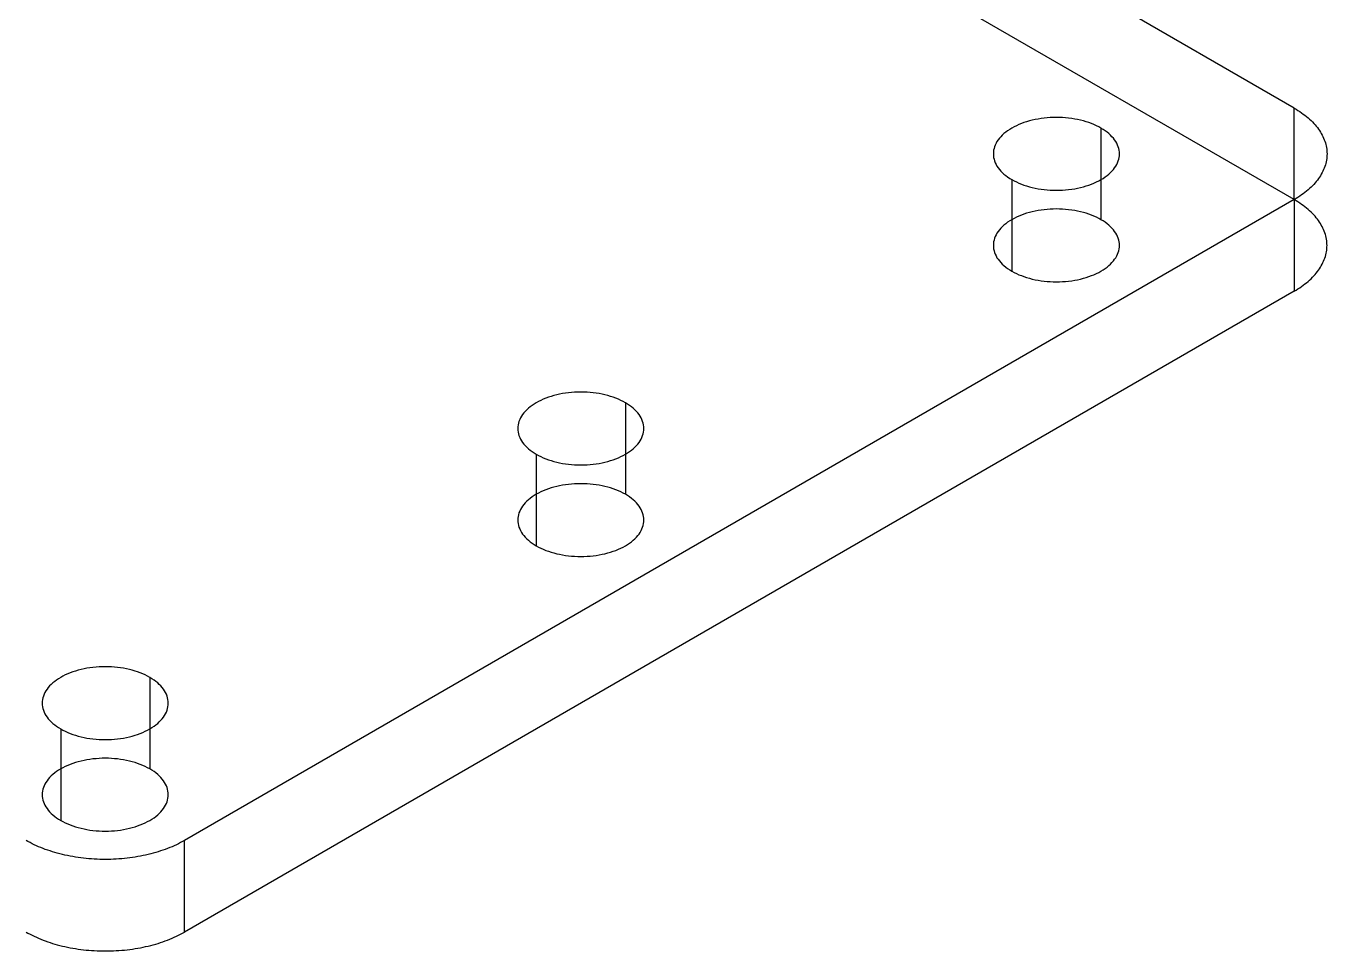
# Model space of a CAD drawing. Header units: inches. Extents: x 0.5 to 33.5, y 0.5 to 21.5.
# Drawn here: x 30.204 to 32.306, y 10.699 to 12.193 of the extents above; entities that cross this region are included whole.
import ezdxf

# ---------------------------------------------------------------- set-up
doc = ezdxf.new("R2010")
doc.units = ezdxf.units.IN
doc.header["$MEASUREMENT"] = 0

msp = doc.modelspace()

# ---------------------------------------------------------------- linework, layer by layer
at = {"layer": 'OUTLINE'}
for p, q in [((32.2525, 12.0605), (29.4353, 13.687)), ((32.2525, 11.9126), (29.4353, 13.5392)), ((31.8485, 12.0442), (31.8436, 12.0436)), ((31.8534, 12.0447), (31.8485, 12.0442)), ((31.8584, 12.045), (31.8534, 12.0447)), ((31.8633, 12.0453), (31.8584, 12.045)), ((31.8683, 12.0453), (31.8633, 12.0453)), ((31.8733, 12.0453), (31.8683, 12.0453)), ((31.8783, 12.045), (31.8733, 12.0453)), ((31.8833, 12.0447), (31.8783, 12.045)), ((31.8882, 12.0442), (31.8833, 12.0447)), ((31.8931, 12.0436), (31.8882, 12.0442)), ((32.2525, 11.9126), (32.2525, 12.0605)), ((32.2525, 12.0605), (32.2556, 12.0586)), ((32.2556, 12.0586), (32.2586, 12.0567)), ((32.2586, 12.0567), (32.2616, 12.0548)), ((32.2616, 12.0548), (32.2644, 12.0529)), ((32.2644, 12.0529), (32.2672, 12.0509)), ((32.2672, 12.0509), (32.2699, 12.0488)), ((32.2699, 12.0488), (32.2725, 12.0467)), ((32.2725, 12.0467), (32.275, 12.0446)), ((32.275, 12.0446), (32.2775, 12.0425)), ((31.7896, 12.0238), (31.7865, 12.0216)), ((31.7929, 12.026), (31.7896, 12.0238)), ((31.7963, 12.0281), (31.7929, 12.026)), ((31.7999, 12.0301), (31.7963, 12.0281)), ((31.8037, 12.032), (31.7999, 12.0301)), ((31.8077, 12.0338), (31.8037, 12.032)), ((31.8118, 12.0354), (31.8077, 12.0338)), ((31.816, 12.037), (31.8118, 12.0354)), ((31.8203, 12.0384), (31.816, 12.037)), ((31.8248, 12.0397), (31.8203, 12.0384)), ((31.8294, 12.0409), (31.8248, 12.0397)), ((31.834, 12.0419), (31.8294, 12.0409)), ((31.8388, 12.0428), (31.834, 12.0419)), ((31.8436, 12.0436), (31.8388, 12.0428)), ((31.8979, 12.0428), (31.8931, 12.0436)), ((31.9027, 12.0419), (31.8979, 12.0428)), ((31.9073, 12.0409), (31.9027, 12.0419)), ((31.9119, 12.0397), (31.9073, 12.0409)), ((31.9164, 12.0384), (31.9119, 12.0397)), ((31.9207, 12.037), (31.9164, 12.0384)), ((31.9249, 12.0354), (31.9207, 12.037)), ((31.929, 12.0338), (31.9249, 12.0354)), ((31.933, 12.032), (31.929, 12.0338)), ((31.9367, 12.0301), (31.933, 12.032)), ((31.9404, 12.0281), (31.9367, 12.0301)), ((31.9438, 12.026), (31.9404, 12.0281)), ((31.9404, 12.0281), (31.9404, 11.8802)), ((31.9471, 12.0238), (31.9438, 12.026)), ((31.9502, 12.0216), (31.9471, 12.0238)), ((32.2775, 12.0425), (32.2798, 12.0403)), ((32.2798, 12.0403), (32.282, 12.0381)), ((32.282, 12.0381), (32.2842, 12.0358)), ((32.2842, 12.0358), (32.2862, 12.0335)), ((32.2862, 12.0335), (32.2882, 12.0312)), ((32.2882, 12.0312), (32.29, 12.0289)), ((32.29, 12.0289), (32.2918, 12.0265)), ((32.2918, 12.0265), (32.2934, 12.0242)), ((32.2934, 12.0242), (32.295, 12.0218)), ((31.7709, 12.0036), (31.7695, 12.0008)), ((31.7724, 12.0063), (31.7709, 12.0036)), ((31.7742, 12.009), (31.7724, 12.0063)), ((31.7763, 12.0117), (31.7742, 12.009)), ((31.7785, 12.0142), (31.7763, 12.0117)), ((31.781, 12.0168), (31.7785, 12.0142)), ((31.7837, 12.0192), (31.781, 12.0168)), ((31.7865, 12.0216), (31.7837, 12.0192)), ((31.953, 12.0192), (31.9502, 12.0216)), ((31.9557, 12.0168), (31.953, 12.0192)), ((31.9582, 12.0142), (31.9557, 12.0168)), ((31.9604, 12.0117), (31.9582, 12.0142)), ((31.9624, 12.009), (31.9604, 12.0117)), ((31.9642, 12.0063), (31.9624, 12.009)), ((31.9658, 12.0036), (31.9642, 12.0063)), ((31.9671, 12.0008), (31.9658, 12.0036)), ((32.295, 12.0218), (32.2964, 12.0193)), ((32.2964, 12.0193), (32.2978, 12.0169)), ((32.2978, 12.0169), (32.299, 12.0144)), ((32.299, 12.0144), (32.3001, 12.0119)), ((32.3001, 12.0119), (32.3012, 12.0094)), ((32.3012, 12.0094), (32.3021, 12.0069)), ((32.3021, 12.0069), (32.3029, 12.0044)), ((32.3029, 12.0044), (32.3036, 12.0019)), ((31.7666, 11.9894), (31.7665, 11.9865)), ((31.7665, 11.9865), (31.7666, 11.9836)), ((31.767, 11.9923), (31.7666, 11.9894)), ((31.7666, 11.9836), (31.767, 11.9808)), ((31.7676, 11.9952), (31.767, 11.9923)), ((31.7685, 11.998), (31.7676, 11.9952)), ((31.7695, 12.0008), (31.7685, 11.998)), ((31.9682, 11.998), (31.9671, 12.0008)), ((31.9691, 11.9952), (31.9682, 11.998)), ((31.9697, 11.9923), (31.9691, 11.9952)), ((31.9701, 11.9894), (31.9697, 11.9923)), ((31.9697, 11.9808), (31.9701, 11.9836)), ((31.9702, 11.9865), (31.9701, 11.9894)), ((31.9701, 11.9836), (31.9702, 11.9865)), ((32.3036, 12.0019), (32.3042, 11.9993)), ((32.3042, 11.9993), (32.3047, 11.9968)), ((32.3047, 11.9968), (32.3051, 11.9942)), ((32.3051, 11.9942), (32.3053, 11.9917)), ((32.3053, 11.9814), (32.3051, 11.9788)), ((32.3053, 11.9917), (32.3055, 11.9891)), ((32.3055, 11.984), (32.3053, 11.9814)), ((32.3055, 11.9891), (32.3056, 11.9865)), ((32.3056, 11.9865), (32.3055, 11.984)), ((31.767, 11.9808), (31.7676, 11.9779)), ((31.7676, 11.9779), (31.7685, 11.9751)), ((31.7685, 11.9751), (31.7695, 11.9722)), ((31.7695, 11.9722), (31.7709, 11.9695)), ((31.7709, 11.9695), (31.7724, 11.9667)), ((31.7724, 11.9667), (31.7742, 11.964)), ((31.7742, 11.964), (31.7763, 11.9614)), ((31.7763, 11.9614), (31.7785, 11.9588)), ((31.9582, 11.9588), (31.9604, 11.9614)), ((31.9604, 11.9614), (31.9624, 11.964)), ((31.9624, 11.964), (31.9642, 11.9667)), ((31.9642, 11.9667), (31.9658, 11.9695)), ((31.9658, 11.9695), (31.9671, 11.9722)), ((31.9671, 11.9722), (31.9682, 11.9751)), ((31.9682, 11.9751), (31.9691, 11.9779)), ((31.9691, 11.9779), (31.9697, 11.9808)), ((32.3001, 11.9611), (32.299, 11.9586)), ((32.3012, 11.9636), (32.3001, 11.9611)), ((32.3021, 11.9661), (32.3012, 11.9636)), ((32.3029, 11.9687), (32.3021, 11.9661)), ((32.3036, 11.9712), (32.3029, 11.9687)), ((32.3042, 11.9737), (32.3036, 11.9712)), ((32.3047, 11.9763), (32.3042, 11.9737)), ((32.3051, 11.9788), (32.3047, 11.9763)), ((31.7785, 11.9588), (31.781, 11.9563)), ((31.781, 11.9563), (31.7837, 11.9539)), ((31.7837, 11.9539), (31.7865, 11.9515)), ((31.7865, 11.9515), (31.7896, 11.9492)), ((31.7896, 11.9492), (31.7929, 11.947)), ((31.7929, 11.947), (31.7963, 11.9449)), ((31.7963, 11.9449), (31.7963, 11.7971)), ((31.7963, 11.9449), (31.7999, 11.943)), ((31.7999, 11.943), (31.8037, 11.9411)), ((31.8037, 11.9411), (31.8077, 11.9393)), ((31.8077, 11.9393), (31.8118, 11.9376)), ((31.9249, 11.9376), (31.929, 11.9393)), ((31.929, 11.9393), (31.933, 11.9411)), ((31.933, 11.9411), (31.9367, 11.943)), ((31.9367, 11.943), (31.9404, 11.9449)), ((31.9404, 11.9449), (31.9438, 11.947)), ((31.9438, 11.947), (31.9471, 11.9492)), ((31.9471, 11.9492), (31.9502, 11.9515)), ((31.9502, 11.9515), (31.953, 11.9539)), ((31.953, 11.9539), (31.9557, 11.9563)), ((31.9557, 11.9563), (31.9582, 11.9588)), ((32.2862, 11.9395), (32.2842, 11.9372)), ((32.2882, 11.9418), (32.2862, 11.9395)), ((32.29, 11.9442), (32.2882, 11.9418)), ((32.2918, 11.9465), (32.29, 11.9442)), ((32.2934, 11.9489), (32.2918, 11.9465)), ((32.295, 11.9513), (32.2934, 11.9489)), ((32.2964, 11.9537), (32.295, 11.9513)), ((32.2978, 11.9562), (32.2964, 11.9537)), ((32.299, 11.9586), (32.2978, 11.9562)), ((31.8118, 11.9376), (31.816, 11.9361)), ((31.816, 11.9361), (31.8203, 11.9347)), ((31.8203, 11.9347), (31.8248, 11.9334)), ((31.8248, 11.9334), (31.8294, 11.9322)), ((31.8294, 11.9322), (31.834, 11.9312)), ((31.834, 11.9312), (31.8388, 11.9303)), ((31.8388, 11.9303), (31.8436, 11.9295)), ((31.8436, 11.9295), (31.8485, 11.9289)), ((31.8485, 11.9289), (31.8534, 11.9284)), ((31.8534, 11.9284), (31.8584, 11.928)), ((31.8584, 11.928), (31.8633, 11.9278)), ((31.8633, 11.9278), (31.8683, 11.9277)), ((31.8683, 11.9277), (31.8733, 11.9278)), ((31.8733, 11.9278), (31.8783, 11.928)), ((31.8783, 11.928), (31.8833, 11.9284)), ((31.8833, 11.9284), (31.8882, 11.9289)), ((31.8882, 11.9289), (31.8931, 11.9295)), ((31.8931, 11.9295), (31.8979, 11.9303)), ((31.8979, 11.9303), (31.9027, 11.9312)), ((31.9027, 11.9312), (31.9073, 11.9322)), ((31.9073, 11.9322), (31.9119, 11.9334)), ((31.9119, 11.9334), (31.9164, 11.9347)), ((31.9164, 11.9347), (31.9207, 11.9361)), ((31.9207, 11.9361), (31.9249, 11.9376)), ((32.2616, 11.9182), (32.2586, 11.9163)), ((32.2644, 11.9202), (32.2616, 11.9182)), ((32.2672, 11.9222), (32.2644, 11.9202)), ((32.2699, 11.9242), (32.2672, 11.9222)), ((32.2725, 11.9263), (32.2699, 11.9242)), ((32.275, 11.9284), (32.2725, 11.9263)), ((32.2775, 11.9306), (32.275, 11.9284)), ((32.2798, 11.9328), (32.2775, 11.9306)), ((32.282, 11.935), (32.2798, 11.9328)), ((32.2842, 11.9372), (32.282, 11.935)), ((32.2525, 11.9126), (30.4597, 10.8775)), ((31.8584, 11.8972), (31.8534, 11.8968)), ((31.8633, 11.8974), (31.8584, 11.8972)), ((31.8683, 11.8975), (31.8633, 11.8974)), ((31.8733, 11.8974), (31.8683, 11.8975)), ((31.8783, 11.8972), (31.8733, 11.8974)), ((31.8833, 11.8968), (31.8783, 11.8972)), ((32.2556, 11.9144), (32.2525, 11.9126)), ((32.2525, 11.9126), (32.2525, 11.7647)), ((32.2556, 11.9108), (32.2525, 11.9126)), ((32.2586, 11.9163), (32.2556, 11.9144)), ((32.2586, 11.9089), (32.2556, 11.9108)), ((32.2616, 11.907), (32.2586, 11.9089)), ((32.2644, 11.905), (32.2616, 11.907)), ((32.2672, 11.903), (32.2644, 11.905)), ((32.2699, 11.9009), (32.2672, 11.903)), ((32.2725, 11.8989), (32.2699, 11.9009)), ((32.275, 11.8967), (32.2725, 11.8989)), ((31.7929, 11.8781), (31.7896, 11.876)), ((31.7963, 11.8802), (31.7929, 11.8781)), ((31.7999, 11.8822), (31.7963, 11.8802)), ((31.8037, 11.8841), (31.7999, 11.8822)), ((31.8077, 11.8859), (31.8037, 11.8841)), ((31.8118, 11.8876), (31.8077, 11.8859)), ((31.816, 11.8891), (31.8118, 11.8876)), ((31.8203, 11.8905), (31.816, 11.8891)), ((31.8248, 11.8918), (31.8203, 11.8905)), ((31.8294, 11.893), (31.8248, 11.8918)), ((31.834, 11.894), (31.8294, 11.893)), ((31.8388, 11.8949), (31.834, 11.894)), ((31.8436, 11.8957), (31.8388, 11.8949)), ((31.8485, 11.8963), (31.8436, 11.8957)), ((31.8534, 11.8968), (31.8485, 11.8963)), ((31.8882, 11.8963), (31.8833, 11.8968)), ((31.8931, 11.8957), (31.8882, 11.8963)), ((31.8979, 11.8949), (31.8931, 11.8957)), ((31.9027, 11.894), (31.8979, 11.8949)), ((31.9073, 11.893), (31.9027, 11.894)), ((31.9119, 11.8918), (31.9073, 11.893)), ((31.9164, 11.8905), (31.9119, 11.8918)), ((31.9207, 11.8891), (31.9164, 11.8905)), ((31.9249, 11.8876), (31.9207, 11.8891)), ((31.929, 11.8859), (31.9249, 11.8876)), ((31.933, 11.8841), (31.929, 11.8859)), ((31.9367, 11.8822), (31.933, 11.8841)), ((31.9404, 11.8802), (31.9367, 11.8822)), ((31.9438, 11.8781), (31.9404, 11.8802)), ((31.9471, 11.876), (31.9438, 11.8781)), ((32.2775, 11.8946), (32.275, 11.8967)), ((32.2798, 11.8924), (32.2775, 11.8946)), ((32.282, 11.8902), (32.2798, 11.8924)), ((32.2842, 11.8879), (32.282, 11.8902)), ((32.2862, 11.8857), (32.2842, 11.8879)), ((32.2882, 11.8834), (32.2862, 11.8857)), ((32.29, 11.881), (32.2882, 11.8834)), ((32.2918, 11.8787), (32.29, 11.881)), ((32.2934, 11.8763), (32.2918, 11.8787)), ((32.295, 11.8739), (32.2934, 11.8763)), ((31.7709, 11.8557), (31.7695, 11.8529)), ((31.7724, 11.8585), (31.7709, 11.8557)), ((31.7742, 11.8612), (31.7724, 11.8585)), ((31.7763, 11.8638), (31.7742, 11.8612)), ((31.7785, 11.8664), (31.7763, 11.8638)), ((31.781, 11.8689), (31.7785, 11.8664)), ((31.7837, 11.8713), (31.781, 11.8689)), ((31.7865, 11.8737), (31.7837, 11.8713)), ((31.7896, 11.876), (31.7865, 11.8737)), ((31.9502, 11.8737), (31.9471, 11.876)), ((31.953, 11.8713), (31.9502, 11.8737)), ((31.9557, 11.8689), (31.953, 11.8713)), ((31.9582, 11.8664), (31.9557, 11.8689)), ((31.9604, 11.8638), (31.9582, 11.8664)), ((31.9624, 11.8612), (31.9604, 11.8638)), ((31.9642, 11.8585), (31.9624, 11.8612)), ((31.9658, 11.8557), (31.9642, 11.8585)), ((31.9671, 11.8529), (31.9658, 11.8557)), ((32.2964, 11.8715), (32.295, 11.8739)), ((32.2978, 11.869), (32.2964, 11.8715)), ((32.299, 11.8665), (32.2978, 11.869)), ((32.3001, 11.8641), (32.299, 11.8665)), ((32.3012, 11.8616), (32.3001, 11.8641)), ((32.3021, 11.8591), (32.3012, 11.8616)), ((32.3029, 11.8565), (32.3021, 11.8591)), ((32.3036, 11.854), (32.3029, 11.8565)), ((31.7666, 11.8415), (31.7665, 11.8387)), ((31.7665, 11.8387), (31.7666, 11.8358)), ((31.767, 11.8444), (31.7666, 11.8415)), ((31.7666, 11.8358), (31.767, 11.8329)), ((31.7676, 11.8473), (31.767, 11.8444)), ((31.7685, 11.8501), (31.7676, 11.8473)), ((31.7695, 11.8529), (31.7685, 11.8501)), ((31.9682, 11.8501), (31.9671, 11.8529)), ((31.9691, 11.8473), (31.9682, 11.8501)), ((31.9697, 11.8444), (31.9691, 11.8473)), ((31.9701, 11.8415), (31.9697, 11.8444)), ((31.9697, 11.8329), (31.9701, 11.8358)), ((31.9702, 11.8387), (31.9701, 11.8415)), ((31.9701, 11.8358), (31.9702, 11.8387)), ((32.3042, 11.8515), (32.3036, 11.854)), ((32.3047, 11.8489), (32.3042, 11.8515)), ((32.3051, 11.8463), (32.3047, 11.8489)), ((32.3053, 11.8438), (32.3051, 11.8463)), ((32.3055, 11.8412), (32.3053, 11.8438)), ((32.3053, 11.8335), (32.3055, 11.8361)), ((32.3056, 11.8387), (32.3055, 11.8412)), ((32.3055, 11.8361), (32.3056, 11.8387)), ((31.767, 11.8329), (31.7676, 11.83)), ((31.7676, 11.83), (31.7685, 11.8272)), ((31.7685, 11.8272), (31.7695, 11.8244)), ((31.7695, 11.8244), (31.7709, 11.8216)), ((31.7709, 11.8216), (31.7724, 11.8188)), ((31.7724, 11.8188), (31.7742, 11.8162)), ((31.7742, 11.8162), (31.7763, 11.8135)), ((31.7763, 11.8135), (31.7785, 11.8109)), ((31.9582, 11.8109), (31.9604, 11.8135)), ((31.9604, 11.8135), (31.9624, 11.8162)), ((31.9624, 11.8162), (31.9642, 11.8188)), ((31.9642, 11.8188), (31.9658, 11.8216)), ((31.9658, 11.8216), (31.9671, 11.8244)), ((31.9671, 11.8244), (31.9682, 11.8272)), ((31.9682, 11.8272), (31.9691, 11.83)), ((31.9691, 11.83), (31.9697, 11.8329)), ((32.299, 11.8108), (32.3001, 11.8132)), ((32.3001, 11.8132), (32.3012, 11.8157)), ((32.3012, 11.8157), (32.3021, 11.8183)), ((32.3021, 11.8183), (32.3029, 11.8208)), ((32.3029, 11.8208), (32.3036, 11.8233)), ((32.3036, 11.8233), (32.3042, 11.8259)), ((32.3042, 11.8259), (32.3047, 11.8284)), ((32.3047, 11.8284), (32.3051, 11.831)), ((32.3051, 11.831), (32.3053, 11.8335)), ((31.7785, 11.8109), (31.781, 11.8084)), ((31.781, 11.8084), (31.7837, 11.806)), ((31.7837, 11.806), (31.7865, 11.8036)), ((31.7865, 11.8036), (31.7896, 11.8014)), ((31.7896, 11.8014), (31.7929, 11.7992)), ((31.7929, 11.7992), (31.7963, 11.7971)), ((31.7963, 11.7971), (31.7999, 11.7951)), ((31.7999, 11.7951), (31.8037, 11.7932)), ((31.8037, 11.7932), (31.8077, 11.7914)), ((31.929, 11.7914), (31.933, 11.7932)), ((31.933, 11.7932), (31.9367, 11.7951)), ((31.9367, 11.7951), (31.9404, 11.7971)), ((31.9404, 11.7971), (31.9438, 11.7992)), ((31.9438, 11.7992), (31.9471, 11.8014)), ((31.9471, 11.8014), (31.9502, 11.8036)), ((31.9502, 11.8036), (31.953, 11.806)), ((31.953, 11.806), (31.9557, 11.8084)), ((31.9557, 11.8084), (31.9582, 11.8109)), ((32.2862, 11.7916), (32.2882, 11.794)), ((32.2882, 11.794), (32.29, 11.7963)), ((32.29, 11.7963), (32.2918, 11.7986)), ((32.2918, 11.7986), (32.2934, 11.801)), ((32.2934, 11.801), (32.295, 11.8034)), ((32.295, 11.8034), (32.2964, 11.8059)), ((32.2964, 11.8059), (32.2978, 11.8083)), ((32.2978, 11.8083), (32.299, 11.8108)), ((31.8077, 11.7914), (31.8118, 11.7898)), ((31.8118, 11.7898), (31.816, 11.7882)), ((31.816, 11.7882), (31.8203, 11.7868)), ((31.8203, 11.7868), (31.8248, 11.7855)), ((31.8248, 11.7855), (31.8294, 11.7843)), ((31.8294, 11.7843), (31.834, 11.7833)), ((31.834, 11.7833), (31.8388, 11.7824)), ((31.8388, 11.7824), (31.8436, 11.7816)), ((31.8436, 11.7816), (31.8485, 11.781)), ((31.8485, 11.781), (31.8534, 11.7805)), ((31.8534, 11.7805), (31.8584, 11.7801)), ((31.8584, 11.7801), (31.8633, 11.7799)), ((31.8633, 11.7799), (31.8683, 11.7799)), ((31.8683, 11.7799), (31.8733, 11.7799)), ((31.8733, 11.7799), (31.8783, 11.7801)), ((31.8783, 11.7801), (31.8833, 11.7805)), ((31.8833, 11.7805), (31.8882, 11.781)), ((31.8882, 11.781), (31.8931, 11.7816)), ((31.8931, 11.7816), (31.8979, 11.7824)), ((31.8979, 11.7824), (31.9027, 11.7833)), ((31.9027, 11.7833), (31.9073, 11.7843)), ((31.9073, 11.7843), (31.9119, 11.7855)), ((31.9119, 11.7855), (31.9164, 11.7868)), ((31.9164, 11.7868), (31.9207, 11.7882)), ((31.9207, 11.7882), (31.9249, 11.7898)), ((31.9249, 11.7898), (31.929, 11.7914)), ((32.2616, 11.7704), (32.2644, 11.7723)), ((32.2644, 11.7723), (32.2672, 11.7743)), ((32.2672, 11.7743), (32.2699, 11.7764)), ((32.2699, 11.7764), (32.2725, 11.7784)), ((32.2725, 11.7784), (32.275, 11.7806)), ((32.275, 11.7806), (32.2775, 11.7827)), ((32.2775, 11.7827), (32.2798, 11.7849)), ((32.2798, 11.7849), (32.282, 11.7871)), ((32.282, 11.7871), (32.2842, 11.7894)), ((32.2842, 11.7894), (32.2862, 11.7916)), ((32.2525, 11.7647), (30.4597, 10.7296)), ((32.2525, 11.7647), (32.2556, 11.7666)), ((32.2556, 11.7666), (32.2586, 11.7684)), ((32.2586, 11.7684), (32.2616, 11.7704)), ((31.0245, 11.5824), (31.0213, 11.5802)), ((31.028, 11.5845), (31.0245, 11.5824)), ((31.0316, 11.5865), (31.028, 11.5845)), ((31.0354, 11.5884), (31.0316, 11.5865)), ((31.0393, 11.5901), (31.0354, 11.5884)), ((31.0434, 11.5918), (31.0393, 11.5901)), ((31.0476, 11.5934), (31.0434, 11.5918)), ((31.052, 11.5948), (31.0476, 11.5934)), ((31.0565, 11.5961), (31.052, 11.5948)), ((31.061, 11.5972), (31.0565, 11.5961)), ((31.0657, 11.5983), (31.061, 11.5972)), ((31.0704, 11.5992), (31.0657, 11.5983)), ((31.0753, 11.6), (31.0704, 11.5992)), ((31.0801, 11.6006), (31.0753, 11.6)), ((31.0851, 11.6011), (31.0801, 11.6006)), ((31.09, 11.6014), (31.0851, 11.6011)), ((31.095, 11.6016), (31.09, 11.6014)), ((31.1, 11.6017), (31.095, 11.6016)), ((31.105, 11.6016), (31.1, 11.6017)), ((31.11, 11.6014), (31.105, 11.6016)), ((31.115, 11.6011), (31.11, 11.6014)), ((31.1199, 11.6006), (31.115, 11.6011)), ((31.1248, 11.6), (31.1199, 11.6006)), ((31.1296, 11.5992), (31.1248, 11.6)), ((31.1343, 11.5983), (31.1296, 11.5992)), ((31.139, 11.5972), (31.1343, 11.5983)), ((31.1436, 11.5961), (31.139, 11.5972)), ((31.148, 11.5948), (31.1436, 11.5961)), ((31.1524, 11.5934), (31.148, 11.5948)), ((31.1566, 11.5918), (31.1524, 11.5934)), ((31.1607, 11.5901), (31.1566, 11.5918)), ((31.1646, 11.5884), (31.1607, 11.5901)), ((31.1684, 11.5865), (31.1646, 11.5884)), ((31.172, 11.5845), (31.1684, 11.5865)), ((31.1755, 11.5824), (31.172, 11.5845)), ((31.172, 11.5845), (31.172, 11.4366)), ((31.1787, 11.5802), (31.1755, 11.5824)), ((31.0041, 11.5627), (31.0025, 11.56)), ((31.0059, 11.5654), (31.0041, 11.5627)), ((31.0079, 11.5681), (31.0059, 11.5654)), ((31.0102, 11.5706), (31.0079, 11.5681)), ((31.0126, 11.5731), (31.0102, 11.5706)), ((31.0153, 11.5756), (31.0126, 11.5731)), ((31.0182, 11.5779), (31.0153, 11.5756)), ((31.0213, 11.5802), (31.0182, 11.5779)), ((31.1818, 11.5779), (31.1787, 11.5802)), ((31.1847, 11.5756), (31.1818, 11.5779)), ((31.1874, 11.5731), (31.1847, 11.5756)), ((31.1898, 11.5706), (31.1874, 11.5731)), ((31.1921, 11.5681), (31.1898, 11.5706)), ((31.1941, 11.5654), (31.1921, 11.5681)), ((31.1959, 11.5627), (31.1941, 11.5654)), ((31.1975, 11.56), (31.1959, 11.5627)), ((30.9983, 11.5458), (30.9982, 11.5429)), ((30.9982, 11.5429), (30.9983, 11.54)), ((30.9986, 11.5487), (30.9983, 11.5458)), ((30.9983, 11.54), (30.9986, 11.5372)), ((30.9993, 11.5515), (30.9986, 11.5487)), ((31.0001, 11.5544), (30.9993, 11.5515)), ((31.0012, 11.5572), (31.0001, 11.5544)), ((31.0025, 11.56), (31.0012, 11.5572)), ((31.1988, 11.5572), (31.1975, 11.56)), ((31.1999, 11.5544), (31.1988, 11.5572)), ((31.2008, 11.5515), (31.1999, 11.5544)), ((31.2014, 11.5487), (31.2008, 11.5515)), ((31.2017, 11.5458), (31.2014, 11.5487)), ((31.2014, 11.5372), (31.2017, 11.54)), ((31.2019, 11.5429), (31.2017, 11.5458)), ((31.2017, 11.54), (31.2019, 11.5429)), ((30.9986, 11.5372), (30.9993, 11.5343)), ((30.9993, 11.5343), (31.0001, 11.5314)), ((31.0001, 11.5314), (31.0012, 11.5286)), ((31.0012, 11.5286), (31.0025, 11.5258)), ((31.0025, 11.5258), (31.0041, 11.5231)), ((31.0041, 11.5231), (31.0059, 11.5204)), ((31.0059, 11.5204), (31.0079, 11.5178)), ((31.1921, 11.5178), (31.1941, 11.5204)), ((31.1941, 11.5204), (31.1959, 11.5231)), ((31.1959, 11.5231), (31.1975, 11.5258)), ((31.1975, 11.5258), (31.1988, 11.5286)), ((31.1988, 11.5286), (31.1999, 11.5314)), ((31.1999, 11.5314), (31.2008, 11.5343)), ((31.2008, 11.5343), (31.2014, 11.5372)), ((31.0079, 11.5178), (31.0102, 11.5152)), ((31.0102, 11.5152), (31.0126, 11.5127)), ((31.0126, 11.5127), (31.0153, 11.5102)), ((31.0153, 11.5102), (31.0182, 11.5079)), ((31.0182, 11.5079), (31.0213, 11.5056)), ((31.0213, 11.5056), (31.0245, 11.5034)), ((31.0245, 11.5034), (31.028, 11.5013)), ((31.028, 11.5013), (31.0316, 11.4993)), ((31.028, 11.5013), (31.028, 11.3535)), ((31.0316, 11.4993), (31.0354, 11.4975)), ((31.1646, 11.4975), (31.1684, 11.4993)), ((31.1684, 11.4993), (31.172, 11.5013)), ((31.172, 11.5013), (31.1755, 11.5034)), ((31.1755, 11.5034), (31.1787, 11.5056)), ((31.1787, 11.5056), (31.1818, 11.5079)), ((31.1818, 11.5079), (31.1847, 11.5102)), ((31.1847, 11.5102), (31.1874, 11.5127)), ((31.1874, 11.5127), (31.1898, 11.5152)), ((31.1898, 11.5152), (31.1921, 11.5178)), ((31.0354, 11.4975), (31.0393, 11.4957)), ((31.0393, 11.4957), (31.0434, 11.494)), ((31.0434, 11.494), (31.0476, 11.4925)), ((31.0476, 11.4925), (31.052, 11.4911)), ((31.052, 11.4911), (31.0565, 11.4898)), ((31.0565, 11.4898), (31.061, 11.4886)), ((31.061, 11.4886), (31.0657, 11.4875)), ((31.0657, 11.4875), (31.0704, 11.4866)), ((31.0704, 11.4866), (31.0753, 11.4859)), ((31.0753, 11.4859), (31.0801, 11.4852)), ((31.0801, 11.4852), (31.0851, 11.4847)), ((31.0851, 11.4847), (31.09, 11.4844)), ((31.09, 11.4844), (31.095, 11.4842)), ((31.095, 11.4842), (31.1, 11.4841)), ((31.1, 11.4841), (31.105, 11.4842)), ((31.105, 11.4842), (31.11, 11.4844)), ((31.11, 11.4844), (31.115, 11.4847)), ((31.115, 11.4847), (31.1199, 11.4852)), ((31.1199, 11.4852), (31.1248, 11.4859)), ((31.1248, 11.4859), (31.1296, 11.4866)), ((31.1296, 11.4866), (31.1343, 11.4875)), ((31.1343, 11.4875), (31.139, 11.4886)), ((31.139, 11.4886), (31.1436, 11.4898)), ((31.1436, 11.4898), (31.148, 11.4911)), ((31.148, 11.4911), (31.1524, 11.4925)), ((31.1524, 11.4925), (31.1566, 11.494)), ((31.1566, 11.494), (31.1607, 11.4957)), ((31.1607, 11.4957), (31.1646, 11.4975)), ((31.028, 11.4366), (31.0245, 11.4345)), ((31.0316, 11.4386), (31.028, 11.4366)), ((31.0354, 11.4405), (31.0316, 11.4386)), ((31.0393, 11.4423), (31.0354, 11.4405)), ((31.0434, 11.4439), (31.0393, 11.4423)), ((31.0476, 11.4455), (31.0434, 11.4439)), ((31.052, 11.4469), (31.0476, 11.4455)), ((31.0565, 11.4482), (31.052, 11.4469)), ((31.061, 11.4494), (31.0565, 11.4482)), ((31.0657, 11.4504), (31.061, 11.4494)), ((31.0704, 11.4513), (31.0657, 11.4504)), ((31.0753, 11.4521), (31.0704, 11.4513)), ((31.0801, 11.4527), (31.0753, 11.4521)), ((31.0851, 11.4532), (31.0801, 11.4527)), ((31.09, 11.4536), (31.0851, 11.4532)), ((31.095, 11.4538), (31.09, 11.4536)), ((31.1, 11.4538), (31.095, 11.4538)), ((31.105, 11.4538), (31.1, 11.4538)), ((31.11, 11.4536), (31.105, 11.4538)), ((31.115, 11.4532), (31.11, 11.4536)), ((31.1199, 11.4527), (31.115, 11.4532)), ((31.1248, 11.4521), (31.1199, 11.4527)), ((31.1296, 11.4513), (31.1248, 11.4521)), ((31.1343, 11.4504), (31.1296, 11.4513)), ((31.139, 11.4494), (31.1343, 11.4504)), ((31.1436, 11.4482), (31.139, 11.4494)), ((31.148, 11.4469), (31.1436, 11.4482)), ((31.1524, 11.4455), (31.148, 11.4469)), ((31.1566, 11.4439), (31.1524, 11.4455)), ((31.1607, 11.4423), (31.1566, 11.4439)), ((31.1646, 11.4405), (31.1607, 11.4423)), ((31.1684, 11.4386), (31.1646, 11.4405)), ((31.172, 11.4366), (31.1684, 11.4386)), ((31.1755, 11.4345), (31.172, 11.4366)), ((31.0041, 11.4149), (31.0025, 11.4121)), ((31.0059, 11.4175), (31.0041, 11.4149)), ((31.0079, 11.4202), (31.0059, 11.4175)), ((31.0102, 11.4228), (31.0079, 11.4202)), ((31.0126, 11.4253), (31.0102, 11.4228)), ((31.0153, 11.4277), (31.0126, 11.4253)), ((31.0182, 11.4301), (31.0153, 11.4277)), ((31.0213, 11.4323), (31.0182, 11.4301)), ((31.0245, 11.4345), (31.0213, 11.4323)), ((31.1787, 11.4323), (31.1755, 11.4345)), ((31.1818, 11.4301), (31.1787, 11.4323)), ((31.1847, 11.4277), (31.1818, 11.4301)), ((31.1874, 11.4253), (31.1847, 11.4277)), ((31.1898, 11.4228), (31.1874, 11.4253)), ((31.1921, 11.4202), (31.1898, 11.4228)), ((31.1941, 11.4175), (31.1921, 11.4202)), ((31.1959, 11.4149), (31.1941, 11.4175)), ((31.1975, 11.4121), (31.1959, 11.4149)), ((30.9983, 11.3979), (30.9982, 11.395)), ((30.9982, 11.395), (30.9983, 11.3922)), ((30.9986, 11.4008), (30.9983, 11.3979)), ((30.9993, 11.4037), (30.9986, 11.4008)), ((31.0001, 11.4065), (30.9993, 11.4037)), ((31.0012, 11.4093), (31.0001, 11.4065)), ((31.0025, 11.4121), (31.0012, 11.4093)), ((31.1988, 11.4093), (31.1975, 11.4121)), ((31.1999, 11.4065), (31.1988, 11.4093)), ((31.2008, 11.4037), (31.1999, 11.4065)), ((31.2014, 11.4008), (31.2008, 11.4037)), ((31.2017, 11.3979), (31.2014, 11.4008)), ((31.2019, 11.395), (31.2017, 11.3979)), ((31.2017, 11.3922), (31.2019, 11.395)), ((30.9983, 11.3922), (30.9986, 11.3893)), ((30.9986, 11.3893), (30.9993, 11.3864)), ((30.9993, 11.3864), (31.0001, 11.3836)), ((31.0001, 11.3836), (31.0012, 11.3808)), ((31.0012, 11.3808), (31.0025, 11.378)), ((31.0025, 11.378), (31.0041, 11.3752)), ((31.0041, 11.3752), (31.0059, 11.3725)), ((31.0059, 11.3725), (31.0079, 11.3699)), ((31.1921, 11.3699), (31.1941, 11.3725)), ((31.1941, 11.3725), (31.1959, 11.3752)), ((31.1959, 11.3752), (31.1975, 11.378)), ((31.1975, 11.378), (31.1988, 11.3808)), ((31.1988, 11.3808), (31.1999, 11.3836)), ((31.1999, 11.3836), (31.2008, 11.3864)), ((31.2008, 11.3864), (31.2014, 11.3893)), ((31.2014, 11.3893), (31.2017, 11.3922)), ((31.0079, 11.3699), (31.0102, 11.3673)), ((31.0102, 11.3673), (31.0126, 11.3648)), ((31.0126, 11.3648), (31.0153, 11.3624)), ((31.0153, 11.3624), (31.0182, 11.36)), ((31.0182, 11.36), (31.0213, 11.3577)), ((31.0213, 11.3577), (31.0245, 11.3556)), ((31.0245, 11.3556), (31.028, 11.3535)), ((31.028, 11.3535), (31.0316, 11.3515)), ((31.0316, 11.3515), (31.0354, 11.3496)), ((31.1646, 11.3496), (31.1684, 11.3515)), ((31.1684, 11.3515), (31.172, 11.3535)), ((31.172, 11.3535), (31.1755, 11.3556)), ((31.1755, 11.3556), (31.1787, 11.3577)), ((31.1787, 11.3577), (31.1818, 11.36)), ((31.1818, 11.36), (31.1847, 11.3624)), ((31.1847, 11.3624), (31.1874, 11.3648)), ((31.1874, 11.3648), (31.1898, 11.3673)), ((31.1898, 11.3673), (31.1921, 11.3699)), ((31.0354, 11.3496), (31.0393, 11.3478)), ((31.0393, 11.3478), (31.0434, 11.3461)), ((31.0434, 11.3461), (31.0476, 11.3446)), ((31.0476, 11.3446), (31.052, 11.3432)), ((31.052, 11.3432), (31.0565, 11.3419)), ((31.0565, 11.3419), (31.061, 11.3407)), ((31.061, 11.3407), (31.0657, 11.3397)), ((31.0657, 11.3397), (31.0704, 11.3388)), ((31.0704, 11.3388), (31.0753, 11.338)), ((31.0753, 11.338), (31.0801, 11.3374)), ((31.0801, 11.3374), (31.0851, 11.3369)), ((31.0851, 11.3369), (31.09, 11.3365)), ((31.09, 11.3365), (31.095, 11.3363)), ((31.095, 11.3363), (31.1, 11.3362)), ((31.1, 11.3362), (31.105, 11.3363)), ((31.105, 11.3363), (31.11, 11.3365)), ((31.11, 11.3365), (31.115, 11.3369)), ((31.115, 11.3369), (31.1199, 11.3374)), ((31.1199, 11.3374), (31.1248, 11.338)), ((31.1248, 11.338), (31.1296, 11.3388)), ((31.1296, 11.3388), (31.1343, 11.3397)), ((31.1343, 11.3397), (31.139, 11.3407)), ((31.139, 11.3407), (31.1436, 11.3419)), ((31.1436, 11.3419), (31.148, 11.3432)), ((31.148, 11.3432), (31.1524, 11.3446)), ((31.1524, 11.3446), (31.1566, 11.3461)), ((31.1566, 11.3461), (31.1607, 11.3478)), ((31.1607, 11.3478), (31.1646, 11.3496)), ((30.2597, 11.1409), (30.2562, 11.1388)), ((30.2633, 11.1429), (30.2597, 11.1409)), ((30.2671, 11.1448), (30.2633, 11.1429)), ((30.271, 11.1465), (30.2671, 11.1448)), ((30.2751, 11.1482), (30.271, 11.1465)), ((30.2793, 11.1497), (30.2751, 11.1482)), ((30.2837, 11.1512), (30.2793, 11.1497)), ((30.2881, 11.1525), (30.2837, 11.1512)), ((30.2927, 11.1536), (30.2881, 11.1525)), ((30.2974, 11.1547), (30.2927, 11.1536)), ((30.3021, 11.1556), (30.2974, 11.1547)), ((30.3069, 11.1563), (30.3021, 11.1556)), ((30.3118, 11.157), (30.3069, 11.1563)), ((30.3167, 11.1575), (30.3118, 11.157)), ((30.3217, 11.1578), (30.3167, 11.1575)), ((30.3267, 11.158), (30.3217, 11.1578)), ((30.3317, 11.1581), (30.3267, 11.158)), ((30.3367, 11.158), (30.3317, 11.1581)), ((30.3417, 11.1578), (30.3367, 11.158)), ((30.3466, 11.1575), (30.3417, 11.1578)), ((30.3515, 11.157), (30.3466, 11.1575)), ((30.3564, 11.1563), (30.3515, 11.157)), ((30.3612, 11.1556), (30.3564, 11.1563)), ((30.366, 11.1547), (30.3612, 11.1556)), ((30.3706, 11.1536), (30.366, 11.1547)), ((30.3752, 11.1525), (30.3706, 11.1536)), ((30.3797, 11.1512), (30.3752, 11.1525)), ((30.384, 11.1497), (30.3797, 11.1512)), ((30.3883, 11.1482), (30.384, 11.1497)), ((30.3923, 11.1465), (30.3883, 11.1482)), ((30.3963, 11.1448), (30.3923, 11.1465)), ((30.4001, 11.1429), (30.3963, 11.1448)), ((30.4037, 11.1409), (30.4001, 11.1429)), ((30.4037, 11.1409), (30.4037, 10.993)), ((30.4071, 11.1388), (30.4037, 11.1409)), ((30.2376, 11.1218), (30.2358, 11.1191)), ((30.2396, 11.1244), (30.2376, 11.1218)), ((30.2418, 11.127), (30.2396, 11.1244)), ((30.2443, 11.1295), (30.2418, 11.127)), ((30.247, 11.132), (30.2443, 11.1295)), ((30.2499, 11.1343), (30.247, 11.132)), ((30.2529, 11.1366), (30.2499, 11.1343)), ((30.2562, 11.1388), (30.2529, 11.1366)), ((30.4104, 11.1366), (30.4071, 11.1388)), ((30.4135, 11.1343), (30.4104, 11.1366)), ((30.4164, 11.132), (30.4135, 11.1343)), ((30.419, 11.1295), (30.4164, 11.132)), ((30.4215, 11.127), (30.419, 11.1295)), ((30.4237, 11.1244), (30.4215, 11.127)), ((30.4258, 11.1218), (30.4237, 11.1244)), ((30.4276, 11.1191), (30.4258, 11.1218)), ((30.2299, 11.1022), (30.2298, 11.0993)), ((30.2298, 11.0993), (30.2299, 11.0964)), ((30.2303, 11.1051), (30.2299, 11.1022)), ((30.2309, 11.1079), (30.2303, 11.1051)), ((30.2318, 11.1108), (30.2309, 11.1079)), ((30.2329, 11.1136), (30.2318, 11.1108)), ((30.2342, 11.1164), (30.2329, 11.1136)), ((30.2358, 11.1191), (30.2342, 11.1164)), ((30.4291, 11.1164), (30.4276, 11.1191)), ((30.4305, 11.1136), (30.4291, 11.1164)), ((30.4316, 11.1108), (30.4305, 11.1136)), ((30.4324, 11.1079), (30.4316, 11.1108)), ((30.433, 11.1051), (30.4324, 11.1079)), ((30.4334, 11.1022), (30.433, 11.1051)), ((30.4335, 11.0993), (30.4334, 11.1022)), ((30.4334, 11.0964), (30.4335, 11.0993)), ((30.2299, 11.0964), (30.2303, 11.0935)), ((30.2303, 11.0935), (30.2309, 11.0907)), ((30.2309, 11.0907), (30.2318, 11.0878)), ((30.2318, 11.0878), (30.2329, 11.085)), ((30.2329, 11.085), (30.2342, 11.0822)), ((30.2342, 11.0822), (30.2358, 11.0795)), ((30.2358, 11.0795), (30.2376, 11.0768)), ((30.4258, 11.0768), (30.4276, 11.0795)), ((30.4276, 11.0795), (30.4291, 11.0822)), ((30.4291, 11.0822), (30.4305, 11.085)), ((30.4305, 11.085), (30.4316, 11.0878)), ((30.4316, 11.0878), (30.4324, 11.0907)), ((30.4324, 11.0907), (30.433, 11.0935)), ((30.433, 11.0935), (30.4334, 11.0964)), ((30.2376, 11.0768), (30.2396, 11.0742)), ((30.2396, 11.0742), (30.2418, 11.0716)), ((30.2418, 11.0716), (30.2443, 11.0691)), ((30.2443, 11.0691), (30.247, 11.0666)), ((30.247, 11.0666), (30.2499, 11.0643)), ((30.2499, 11.0643), (30.2529, 11.062)), ((30.2529, 11.062), (30.2562, 11.0598)), ((30.2562, 11.0598), (30.2597, 11.0577)), ((30.2597, 11.0577), (30.2597, 10.9098)), ((30.2597, 11.0577), (30.2633, 11.0557)), ((30.4001, 11.0557), (30.4037, 11.0577)), ((30.4037, 11.0577), (30.4071, 11.0598)), ((30.4071, 11.0598), (30.4104, 11.062)), ((30.4104, 11.062), (30.4135, 11.0643)), ((30.4135, 11.0643), (30.4164, 11.0666)), ((30.4164, 11.0666), (30.419, 11.0691)), ((30.419, 11.0691), (30.4215, 11.0716)), ((30.4215, 11.0716), (30.4237, 11.0742)), ((30.4237, 11.0742), (30.4258, 11.0768)), ((30.2633, 11.0557), (30.2671, 11.0538)), ((30.2671, 11.0538), (30.271, 11.0521)), ((30.271, 11.0521), (30.2751, 11.0504)), ((30.2751, 11.0504), (30.2793, 11.0489)), ((30.2793, 11.0489), (30.2837, 11.0474)), ((30.2837, 11.0474), (30.2881, 11.0461)), ((30.2881, 11.0461), (30.2927, 11.045)), ((30.2927, 11.045), (30.2974, 11.0439)), ((30.2974, 11.0439), (30.3021, 11.043)), ((30.3021, 11.043), (30.3069, 11.0423)), ((30.3069, 11.0423), (30.3118, 11.0416)), ((30.3118, 11.0416), (30.3167, 11.0411)), ((30.3167, 11.0411), (30.3217, 11.0408)), ((30.3217, 11.0408), (30.3267, 11.0406)), ((30.3267, 11.0406), (30.3317, 11.0405)), ((30.3317, 11.0405), (30.3367, 11.0406)), ((30.3367, 11.0406), (30.3417, 11.0408)), ((30.3417, 11.0408), (30.3466, 11.0411)), ((30.3466, 11.0411), (30.3515, 11.0416)), ((30.3515, 11.0416), (30.3564, 11.0423)), ((30.3564, 11.0423), (30.3612, 11.043)), ((30.3612, 11.043), (30.366, 11.0439)), ((30.366, 11.0439), (30.3706, 11.045)), ((30.3706, 11.045), (30.3752, 11.0461)), ((30.3752, 11.0461), (30.3797, 11.0474)), ((30.3797, 11.0474), (30.384, 11.0489)), ((30.384, 11.0489), (30.3883, 11.0504)), ((30.3883, 11.0504), (30.3923, 11.0521)), ((30.3923, 11.0521), (30.3963, 11.0538)), ((30.3963, 11.0538), (30.4001, 11.0557)), ((30.2633, 10.995), (30.2597, 10.993)), ((30.2671, 10.9969), (30.2633, 10.995)), ((30.271, 10.9987), (30.2671, 10.9969)), ((30.2751, 11.0003), (30.271, 10.9987)), ((30.2793, 11.0019), (30.2751, 11.0003)), ((30.2837, 11.0033), (30.2793, 11.0019)), ((30.2881, 11.0046), (30.2837, 11.0033)), ((30.2927, 11.0058), (30.2881, 11.0046)), ((30.2974, 11.0068), (30.2927, 11.0058)), ((30.3021, 11.0077), (30.2974, 11.0068)), ((30.3069, 11.0085), (30.3021, 11.0077)), ((30.3118, 11.0091), (30.3069, 11.0085)), ((30.3167, 11.0096), (30.3118, 11.0091)), ((30.3217, 11.01), (30.3167, 11.0096)), ((30.3267, 11.0102), (30.3217, 11.01)), ((30.3317, 11.0102), (30.3267, 11.0102)), ((30.3367, 11.0102), (30.3317, 11.0102)), ((30.3417, 11.01), (30.3367, 11.0102)), ((30.3466, 11.0096), (30.3417, 11.01)), ((30.3515, 11.0091), (30.3466, 11.0096)), ((30.3564, 11.0085), (30.3515, 11.0091)), ((30.3612, 11.0077), (30.3564, 11.0085)), ((30.366, 11.0068), (30.3612, 11.0077)), ((30.3706, 11.0058), (30.366, 11.0068)), ((30.3752, 11.0046), (30.3706, 11.0058)), ((30.3797, 11.0033), (30.3752, 11.0046)), ((30.384, 11.0019), (30.3797, 11.0033)), ((30.3883, 11.0003), (30.384, 11.0019)), ((30.3923, 10.9987), (30.3883, 11.0003)), ((30.3963, 10.9969), (30.3923, 10.9987)), ((30.4001, 10.995), (30.3963, 10.9969)), ((30.4037, 10.993), (30.4001, 10.995)), ((30.2376, 10.9739), (30.2358, 10.9712)), ((30.2396, 10.9766), (30.2376, 10.9739)), ((30.2418, 10.9792), (30.2396, 10.9766)), ((30.2443, 10.9817), (30.2418, 10.9792)), ((30.247, 10.9841), (30.2443, 10.9817)), ((30.2499, 10.9865), (30.247, 10.9841)), ((30.2529, 10.9887), (30.2499, 10.9865)), ((30.2562, 10.9909), (30.2529, 10.9887)), ((30.2597, 10.993), (30.2562, 10.9909)), ((30.4071, 10.9909), (30.4037, 10.993)), ((30.4104, 10.9887), (30.4071, 10.9909)), ((30.4135, 10.9865), (30.4104, 10.9887)), ((30.4164, 10.9841), (30.4135, 10.9865)), ((30.419, 10.9817), (30.4164, 10.9841)), ((30.4215, 10.9792), (30.419, 10.9817)), ((30.4237, 10.9766), (30.4215, 10.9792)), ((30.4258, 10.9739), (30.4237, 10.9766)), ((30.4276, 10.9712), (30.4258, 10.9739)), ((30.2299, 10.9543), (30.2298, 10.9514)), ((30.2298, 10.9514), (30.2299, 10.9485)), ((30.2303, 10.9572), (30.2299, 10.9543)), ((30.2309, 10.9601), (30.2303, 10.9572)), ((30.2318, 10.9629), (30.2309, 10.9601)), ((30.2329, 10.9657), (30.2318, 10.9629)), ((30.2342, 10.9685), (30.2329, 10.9657)), ((30.2358, 10.9712), (30.2342, 10.9685)), ((30.4291, 10.9685), (30.4276, 10.9712)), ((30.4305, 10.9657), (30.4291, 10.9685)), ((30.4316, 10.9629), (30.4305, 10.9657)), ((30.4324, 10.9601), (30.4316, 10.9629)), ((30.433, 10.9572), (30.4324, 10.9601)), ((30.4334, 10.9543), (30.433, 10.9572)), ((30.4335, 10.9514), (30.4334, 10.9543)), ((30.4334, 10.9485), (30.4335, 10.9514)), ((30.2299, 10.9485), (30.2303, 10.9457)), ((30.2303, 10.9457), (30.2309, 10.9428)), ((30.2309, 10.9428), (30.2318, 10.94)), ((30.2318, 10.94), (30.2329, 10.9371)), ((30.2329, 10.9371), (30.2342, 10.9344)), ((30.2342, 10.9344), (30.2358, 10.9316)), ((30.2358, 10.9316), (30.2376, 10.9289)), ((30.4258, 10.9289), (30.4276, 10.9316)), ((30.4276, 10.9316), (30.4291, 10.9344)), ((30.4291, 10.9344), (30.4305, 10.9371)), ((30.4305, 10.9371), (30.4316, 10.94)), ((30.4316, 10.94), (30.4324, 10.9428)), ((30.4324, 10.9428), (30.433, 10.9457)), ((30.433, 10.9457), (30.4334, 10.9485)), ((30.2376, 10.9289), (30.2396, 10.9263)), ((30.2396, 10.9263), (30.2418, 10.9237)), ((30.2418, 10.9237), (30.2443, 10.9212)), ((30.2443, 10.9212), (30.247, 10.9188)), ((30.247, 10.9188), (30.2499, 10.9164)), ((30.2499, 10.9164), (30.2529, 10.9141)), ((30.2529, 10.9141), (30.2562, 10.9119)), ((30.2562, 10.9119), (30.2597, 10.9098)), ((30.2597, 10.9098), (30.2633, 10.9079)), ((30.4001, 10.9079), (30.4037, 10.9098)), ((30.4037, 10.9098), (30.4071, 10.9119)), ((30.4071, 10.9119), (30.4104, 10.9141)), ((30.4104, 10.9141), (30.4135, 10.9164)), ((30.4135, 10.9164), (30.4164, 10.9188)), ((30.4164, 10.9188), (30.419, 10.9212)), ((30.419, 10.9212), (30.4215, 10.9237)), ((30.4215, 10.9237), (30.4237, 10.9263)), ((30.4237, 10.9263), (30.4258, 10.9289)), ((30.2633, 10.9079), (30.2671, 10.906)), ((30.2671, 10.906), (30.271, 10.9042)), ((30.271, 10.9042), (30.2751, 10.9025)), ((30.2751, 10.9025), (30.2793, 10.901)), ((30.2793, 10.901), (30.2837, 10.8996)), ((30.2837, 10.8996), (30.2881, 10.8983)), ((30.2881, 10.8983), (30.2927, 10.8971)), ((30.2927, 10.8971), (30.2974, 10.8961)), ((30.2974, 10.8961), (30.3021, 10.8952)), ((30.3021, 10.8952), (30.3069, 10.8944)), ((30.3069, 10.8944), (30.3118, 10.8938)), ((30.3118, 10.8938), (30.3167, 10.8933)), ((30.3167, 10.8933), (30.3217, 10.8929)), ((30.3217, 10.8929), (30.3267, 10.8927)), ((30.3267, 10.8927), (30.3317, 10.8926)), ((30.3317, 10.8926), (30.3367, 10.8927)), ((30.3367, 10.8927), (30.3417, 10.8929)), ((30.3417, 10.8929), (30.3466, 10.8933)), ((30.3466, 10.8933), (30.3515, 10.8938)), ((30.3515, 10.8938), (30.3564, 10.8944)), ((30.3564, 10.8944), (30.3612, 10.8952)), ((30.3612, 10.8952), (30.366, 10.8961)), ((30.366, 10.8961), (30.3706, 10.8971)), ((30.3706, 10.8971), (30.3752, 10.8983)), ((30.3752, 10.8983), (30.3797, 10.8996)), ((30.3797, 10.8996), (30.384, 10.901)), ((30.384, 10.901), (30.3883, 10.9025)), ((30.3883, 10.9025), (30.3923, 10.9042)), ((30.3923, 10.9042), (30.3963, 10.906)), ((30.3963, 10.906), (30.4001, 10.9079)), ((30.2068, 10.8757), (30.2036, 10.8775)), ((30.2101, 10.874), (30.2068, 10.8757)), ((30.2134, 10.8723), (30.2101, 10.874)), ((30.2168, 10.8706), (30.2134, 10.8723)), ((30.2203, 10.869), (30.2168, 10.8706)), ((30.2238, 10.8674), (30.2203, 10.869)), ((30.2274, 10.8659), (30.2238, 10.8674)), ((30.4395, 10.8674), (30.4359, 10.8659)), ((30.4431, 10.869), (30.4395, 10.8674)), ((30.4466, 10.8706), (30.4431, 10.869)), ((30.45, 10.8723), (30.4466, 10.8706)), ((30.4533, 10.874), (30.45, 10.8723)), ((30.4565, 10.8757), (30.4533, 10.874)), ((30.4597, 10.8775), (30.4565, 10.8757)), ((30.4597, 10.7296), (30.4597, 10.8775)), ((30.2311, 10.8645), (30.2274, 10.8659)), ((30.2348, 10.8631), (30.2311, 10.8645)), ((30.2386, 10.8617), (30.2348, 10.8631)), ((30.2424, 10.8605), (30.2386, 10.8617)), ((30.2463, 10.8592), (30.2424, 10.8605)), ((30.2502, 10.858), (30.2463, 10.8592)), ((30.2542, 10.8569), (30.2502, 10.858)), ((30.2583, 10.8558), (30.2542, 10.8569)), ((30.2624, 10.8548), (30.2583, 10.8558)), ((30.2665, 10.8539), (30.2624, 10.8548)), ((30.2707, 10.853), (30.2665, 10.8539)), ((30.2749, 10.8521), (30.2707, 10.853)), ((30.2791, 10.8514), (30.2749, 10.8521)), ((30.2834, 10.8507), (30.2791, 10.8514)), ((30.2877, 10.85), (30.2834, 10.8507)), ((30.292, 10.8494), (30.2877, 10.85)), ((30.2963, 10.8489), (30.292, 10.8494)), ((30.3007, 10.8484), (30.2963, 10.8489)), ((30.3051, 10.848), (30.3007, 10.8484)), ((30.3095, 10.8477), (30.3051, 10.848)), ((30.3139, 10.8474), (30.3095, 10.8477)), ((30.3183, 10.8472), (30.3139, 10.8474)), ((30.3228, 10.847), (30.3183, 10.8472)), ((30.3272, 10.8469), (30.3228, 10.847)), ((30.3317, 10.8469), (30.3272, 10.8469)), ((30.3361, 10.8469), (30.3317, 10.8469)), ((30.3406, 10.847), (30.3361, 10.8469)), ((30.345, 10.8472), (30.3406, 10.847)), ((30.3494, 10.8474), (30.345, 10.8472)), ((30.3538, 10.8477), (30.3494, 10.8474)), ((30.3582, 10.848), (30.3538, 10.8477)), ((30.3626, 10.8484), (30.3582, 10.848)), ((30.367, 10.8489), (30.3626, 10.8484)), ((30.3713, 10.8494), (30.367, 10.8489)), ((30.3757, 10.85), (30.3713, 10.8494)), ((30.38, 10.8507), (30.3757, 10.85)), ((30.3842, 10.8514), (30.38, 10.8507)), ((30.3885, 10.8521), (30.3842, 10.8514)), ((30.3927, 10.853), (30.3885, 10.8521)), ((30.3968, 10.8539), (30.3927, 10.853)), ((30.401, 10.8548), (30.3968, 10.8539)), ((30.4051, 10.8558), (30.401, 10.8548)), ((30.4091, 10.8569), (30.4051, 10.8558)), ((30.4131, 10.858), (30.4091, 10.8569)), ((30.417, 10.8592), (30.4131, 10.858)), ((30.4209, 10.8605), (30.417, 10.8592)), ((30.4248, 10.8617), (30.4209, 10.8605)), ((30.4286, 10.8631), (30.4248, 10.8617)), ((30.4323, 10.8645), (30.4286, 10.8631)), ((30.4359, 10.8659), (30.4323, 10.8645)), ((30.2036, 10.7296), (30.2068, 10.7278)), ((30.2068, 10.7278), (30.2101, 10.7261)), ((30.2101, 10.7261), (30.2134, 10.7244)), ((30.2134, 10.7244), (30.2168, 10.7227)), ((30.2168, 10.7227), (30.2203, 10.7211)), ((30.2203, 10.7211), (30.2238, 10.7196)), ((30.4395, 10.7196), (30.4431, 10.7211)), ((30.4431, 10.7211), (30.4466, 10.7227)), ((30.4466, 10.7227), (30.45, 10.7244)), ((30.45, 10.7244), (30.4533, 10.7261)), ((30.4533, 10.7261), (30.4565, 10.7278)), ((30.4565, 10.7278), (30.4597, 10.7296)), ((30.2238, 10.7196), (30.2274, 10.7181)), ((30.2274, 10.7181), (30.2311, 10.7166)), ((30.2311, 10.7166), (30.2348, 10.7152)), ((30.2348, 10.7152), (30.2386, 10.7139)), ((30.2386, 10.7139), (30.2424, 10.7126)), ((30.2424, 10.7126), (30.2463, 10.7113)), ((30.2463, 10.7113), (30.2502, 10.7102)), ((30.2502, 10.7102), (30.2542, 10.709)), ((30.2542, 10.709), (30.2583, 10.708)), ((30.2583, 10.708), (30.2624, 10.707)), ((30.2624, 10.707), (30.2665, 10.706)), ((30.2665, 10.706), (30.2707, 10.7051)), ((30.2707, 10.7051), (30.2749, 10.7043)), ((30.2749, 10.7043), (30.2791, 10.7035)), ((30.2791, 10.7035), (30.2834, 10.7028)), ((30.2834, 10.7028), (30.2877, 10.7021)), ((30.2877, 10.7021), (30.292, 10.7015)), ((30.292, 10.7015), (30.2963, 10.701)), ((30.2963, 10.701), (30.3007, 10.7005)), ((30.3007, 10.7005), (30.3051, 10.7001)), ((30.3051, 10.7001), (30.3095, 10.6998)), ((30.3095, 10.6998), (30.3139, 10.6995)), ((30.3139, 10.6995), (30.3183, 10.6993)), ((30.3183, 10.6993), (30.3228, 10.6991)), ((30.3228, 10.6991), (30.3272, 10.699)), ((30.3272, 10.699), (30.3317, 10.699)), ((30.3317, 10.699), (30.3361, 10.699)), ((30.3361, 10.699), (30.3406, 10.6991)), ((30.3406, 10.6991), (30.345, 10.6993)), ((30.345, 10.6993), (30.3494, 10.6995)), ((30.3494, 10.6995), (30.3538, 10.6998)), ((30.3538, 10.6998), (30.3582, 10.7001)), ((30.3582, 10.7001), (30.3626, 10.7005)), ((30.3626, 10.7005), (30.367, 10.701)), ((30.367, 10.701), (30.3713, 10.7015)), ((30.3713, 10.7015), (30.3757, 10.7021)), ((30.3757, 10.7021), (30.38, 10.7028)), ((30.38, 10.7028), (30.3842, 10.7035)), ((30.3842, 10.7035), (30.3885, 10.7043)), ((30.3885, 10.7043), (30.3927, 10.7051)), ((30.3927, 10.7051), (30.3968, 10.706)), ((30.3968, 10.706), (30.401, 10.707)), ((30.401, 10.707), (30.4051, 10.708)), ((30.4051, 10.708), (30.4091, 10.709)), ((30.4091, 10.709), (30.4131, 10.7102)), ((30.4131, 10.7102), (30.417, 10.7113)), ((30.417, 10.7113), (30.4209, 10.7126)), ((30.4209, 10.7126), (30.4248, 10.7139)), ((30.4248, 10.7139), (30.4286, 10.7152)), ((30.4286, 10.7152), (30.4323, 10.7166)), ((30.4323, 10.7166), (30.4359, 10.7181)), ((30.4359, 10.7181), (30.4395, 10.7196))]:
    msp.add_line(p, q, dxfattribs=at)

doc.saveas('drawing.dxf')
